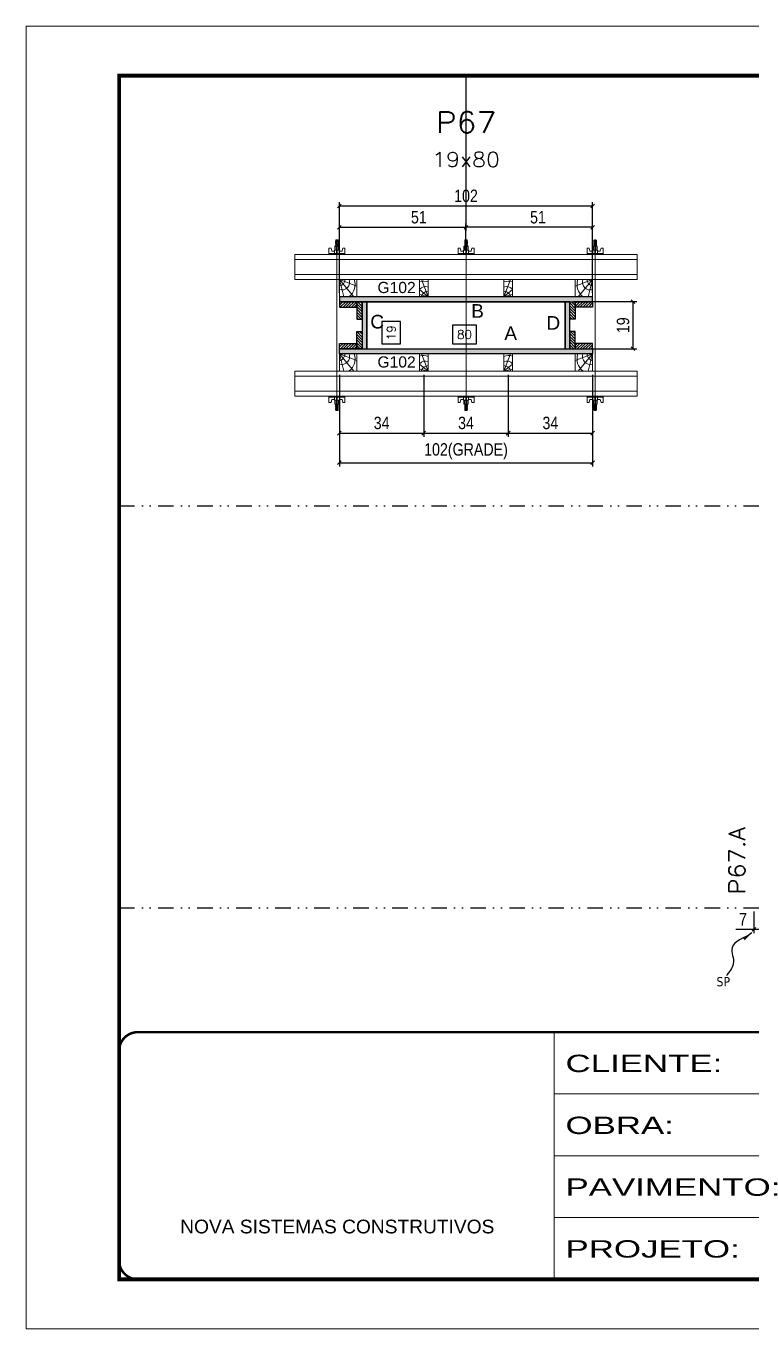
# Model space of a CAD drawing. Extents: x 14400 to 27878, y -21631 to 6985.
# Drawn here: x 14413 to 14998, y -2105 to -1055 of the extents above; entities that cross this region are included whole.
import ezdxf
from ezdxf.enums import TextEntityAlignment as Align

# ---------------------------------------------------------------- set-up
doc = ezdxf.new("R2010")
doc.units = 0
for name, pattern in [('CONTINUO', [0]), ('DASHED', [0.75, 0.5, -0.25]), ('DIVIDE2', [0.625, 0.25, -0.125, 0, -0.125, 0, -0.125]), ('HIDDEN', [0.375, 0.25, -0.125])]:
    doc.linetypes.add(name, pattern=pattern)
for name, color, linetype in [('CHAPA', 1, 'Continuous'), ('COTA', 241, 'Continuous'), ('MEIO_PONT', 93, 'Continuous'), ('Nível', 160, 'Continuous'), ('Painéis', 200, 'Continuous'), ('SARRAFO', 251, 'Continuous'), ('texto', 7, 'Continuous'), ('Texto de Titulo', 7, 'Continuous'), ('Texto Qtd Sarr', 242, 'Continuous'), ('TEXTO_GERAL', 7, 'Continuous')]:
    doc.layers.add(name, color=color, linetype=linetype)
for name, color, linetype, lineweight in [('Folhas', 255, 'Continuous', 9), ('Hachura', 251, 'Continuous', 9), ('Madeira', 126, 'Continuous', 18), ('Perfil Metálico', 224, 'Continuous', 18), ('SARRAFO DE PRESSAO', 251, 'DASHED', 9), ('Texto Seção', 7, 'Continuous', 15)]:
    doc.layers.add(name, color=color, linetype=linetype, lineweight=lineweight)
doc.styles.add('ARIAL', font='arial.ttf')
doc.styles.add('COTA TECNICA 2X', font='techl___.ttf', dxfattribs={"height": 10})
doc.styles.add('COTA TECNICA-50', font='techl___.ttf', dxfattribs={"height": 10})
doc.styles.add('REGUA-120', font='ROMANS.shx', dxfattribs={"height": 15})
doc.styles.add('ROMANS', font='romans.shx')
doc.styles.add('SANSSERIF', font='sas_____.pfb')
doc.styles.get("Standard").update_dxf_attribs({"font": 'arial.ttf'})
doc.styles.add('Tecnologia', font='')
doc.styles.get('Tecnologia').set_extended_font_data('Forgotten Futurist')
doc.dimstyles.new('COTA PAINEL-50', dxfattribs={"dimtxt": 10, "dimasz": 3, "dimexe": 3, "dimexo": 3, "dimgap": 3, "dimtad": 1, "dimdec": 1, "dimzin": 12, "dimdsep": 46, "dimtxsty": 'COTA TECNICA-50', "dimblk1": 'OBLIQUE', "dimblk2": 'OBLIQUE', "dimsah": 1, "dimcen": 0.9, "dimclrd": 4, "dimclre": 4, "dimclrt": 240, "dimadec": 1, "dimazin": 3, "dimtfac": 1, "dimtdec": 1, "dimtmove": 0, "dimatfit": 3, "dimfxl": 1, "dimtolj": 1, "dimtzin": 12, "dimarcsym": 0})
doc.dimstyles.new('SECAO PILAR', dxfattribs={"dimtxt": 10, "dimasz": 3, "dimexe": 3, "dimexo": 3, "dimgap": 3, "dimtad": 1, "dimdec": 1, "dimlfac": 0.5, "dimzin": 12, "dimdsep": 46, "dimtxsty": 'COTA TECNICA 2X', "dimblk1": 'OBLIQUE', "dimblk2": 'OBLIQUE', "dimsah": 1, "dimcen": 0.9, "dimclrd": 256, "dimclre": 256, "dimclrt": 256, "dimadec": 1, "dimazin": 3, "dimtfac": 1, "dimtdec": 1, "dimtmove": 0, "dimatfit": 3, "dimfxl": 1, "dimtolj": 1, "dimtzin": 12, "dimarcsym": 0})
doc.dimstyles.new('SECÇÃO 2', dxfattribs={"dimtxt": 7, "dimasz": 6, "dimexe": 0.18, "dimexo": 2, "dimgap": -4, "dimtad": 3, "dimdec": 1, "dimlfac": 0.5, "dimzin": 12, "dimdsep": 46, "dimtxsty": 'ROMANS', "dimblk": 'ARCHTICK', "dimcen": 0.09, "dimse1": 1, "dimse2": 1, "dimsd1": 1, "dimsd2": 1, "dimclrd": 180, "dimclre": 5, "dimclrt": 1, "dimadec": 0, "dimazin": 3, "dimtfac": 1, "dimtdec": 1, "dimtofl": 0, "dimtmove": 0, "dimatfit": 3, "dimldrblk": 'ARCHTICK', "dimfxl": 1, "dimtolj": 1, "dimtzin": 0, "dimarcsym": 0})
doc.dimstyles.get("Standard").update_dxf_attribs({"dimtxt": 0.18, "dimasz": 0.18, "dimexe": 0.18, "dimexo": 0.0625, "dimgap": 0.09, "dimtad": 0, "dimtih": 1, "dimtoh": 1, "dimdec": 4, "dimzin": 0, "dimdsep": 46, "dimtxsty": 'Standard', "dimcen": 0.09, "dimadec": 0, "dimazin": 0, "dimtfac": 1, "dimtdec": 4, "dimtofl": 0, "dimtmove": 0, "dimatfit": 3, "dimfxl": 1, "dimtolj": 1, "dimtzin": 0, "dimarcsym": 0})
pattern_1 = [(225, (5367.0847, -24206.8503), (1.12253202, -1.12253202), [])]
pattern_2 = [(225, (5542.0847, -24206.8503), (1.12253202, -1.12253202), [])]
pattern_3 = [(135, (-8039.7717, 8187.5097), (-1.12253202, -1.12253202), [])]
pattern_4 = [(135, (-8099.7717, 8187.5097), (-1.12253202, -1.12253202), [])]

# ---------------------------------------------------------------- blocks, each defined once
blk = doc.blocks.new('9999999999')
at = {"color": 30, "linetype": 'CONTINUO'}
for p, q in [((98564.6, 34230.2), (98564.6, 34429.4)), ((98564.6, 34379.6), (99584, 34379.6)), ((98564.6, 34329.8), (99488, 34329.8)), ((98564.6, 34280), (99488, 34280))]:
    blk.add_line(p, q, dxfattribs=at)
at = {"color": 30, "linetype": 'CONTINUO', "const_width": 2}
blk.add_lwpolyline([(99584, 34230.2), (99584, 34414.4, 0.414214), (99569, 34429.4), (98229, 34429.4, 0.414214), (98214, 34414.4), (98214, 34245.2, 0.414214), (98229, 34230.2), (99584, 34230.2)], format="xyb", dxfattribs=at)
at = {"layer": 'Folhas'}
blk.add_lwpolyline([(98139, 34190.2), (99624, 34190.2), (99624, 35240.2), (98139, 35240.2)], close=True, dxfattribs=at)
at = {"layer": 'Folhas', "color": 30, "const_width": 3}
blk.add_lwpolyline([(98214, 34230.2), (99584, 34230.2), (99584, 35200.2), (98214, 35200.2)], close=True, dxfattribs=at)
at = {"color": 7, "linetype": 'Continuous', "ltscale": 5, "style": 'ARIAL'}
blk.add_text('NOVA SISTEMAS CONSTRUTIVOS', height=11.059, dxfattribs=at).set_placement((98263.2, 34267.2))
at = {"layer": 'Folhas', "color": 7, "style": 'Tecnologia', "width": 1.5}
for s, p in [('CLIENTE:', (98573.7, 34397.2)), ('OBRA:', (98573.7, 34347.3)), ('PAVIMENTO:', (98573.7, 34297.5)), ('PROJETO:', (98573.7, 34247.7))]:
    blk.add_text(s, height=14, dxfattribs=at).set_placement(p)
blk = doc.blocks.new('titulo1')
at = {"layer": 'Defpoints', "color": 252, "linetype": 'HIDDEN', "ltscale": 2}
blk.add_line((0, 0), (0, 125), dxfattribs=at)
at = {"layer": 'Defpoints', "style": 'ROMANS', "oblique": 15}
blk.add_attdef('FOLHA', text='', height=10, dxfattribs=at).set_placement((0, 15.6), align=Align.MIDDLE_CENTER)
at = {"layer": 'Texto Qtd Sarr', "color": 3, "style": 'ROMANS', "oblique": 15}
for tag, height, p in [('TITULO', 17, (0, 71.4)), ('SEÇÃO', 12, (0, 41.5))]:
    blk.add_attdef(tag, text='', height=height, dxfattribs=at).set_placement(p, align=Align.MIDDLE_CENTER)
blk = doc.blocks.new('*D1200')
at = {"layer": 'COTA', "color": 180, "lineweight": -2, "transparency": 16777216}
for p, q in [((14776.5, -1296.4), (14757.1, -1296.4)), ((14757.1, -1296.4), (14757.1, -1311.4)), ((14776.5, -1311.4), (14776.5, -1296.4)), ((14757.1, -1311.4), (14776.5, -1311.4))]:
    blk.add_line(p, q, dxfattribs=at)
at = {"layer": 'Defpoints', "color": 0, "transparency": 16777216}
for p in [(14688, -1315.4), (14848, -1315.4), (14848, -1315.4)]:
    blk.add_point(p, dxfattribs=at)
at = {"layer": 'COTA', "color": 1, "transparency": 16777216, "insert": (14766.8, -1303.9), "char_height": 7, "attachment_point": 5, "style": 'ROMANS'}
blk.add_mtext('\\A1;80', dxfattribs=at)
blk = doc.blocks.new('_ArchTick')
at = {"color": 0, "linetype": 'ByBlock', "const_width": 0.15}
blk.add_lwpolyline([(-0.5, -0.5), (0.5, 0.5)], dxfattribs=at)
blk = doc.blocks.new('*D1201')
at = {"layer": 'COTA', "color": 180, "lineweight": -2, "transparency": 16777216}
for p, q in [((14715.3, -1293.5), (14700.3, -1293.5)), ((14700.3, -1293.5), (14700.3, -1311.5)), ((14715.3, -1311.5), (14715.3, -1293.5)), ((14700.3, -1311.5), (14715.3, -1311.5))]:
    blk.add_line(p, q, dxfattribs=at)
at = {"layer": 'Defpoints', "color": 0, "transparency": 16777216}
for p in [(14688, -1277.4), (14719.3, -1277.4), (14688, -1315.4)]:
    blk.add_point(p, dxfattribs=at)
at = {"layer": 'COTA', "color": 1, "transparency": 16777216, "insert": (14707.8, -1302.5), "char_height": 7, "attachment_point": 5, "rotation": 90, "style": 'ROMANS'}
blk.add_mtext('\\A1;19', dxfattribs=at)
blk = doc.blocks.new('_Oblique')
at = {"color": 0, "linetype": 'ByBlock', "lineweight": -2}
blk.add_line((-0.5, -0.5), (0.5, 0.5), dxfattribs=at)
blk = doc.blocks.new('*D1219')
at = {"layer": 'COTA', "lineweight": -2, "transparency": 16777216}
for p, q in [((14854.6, -1277.4), (14905.7, -1277.4)), ((14902.7, -1315.4), (14902.7, -1277.4)), ((14854.6, -1315.4), (14905.7, -1315.4))]:
    blk.add_line(p, q, dxfattribs=at)
at = {"layer": 'Defpoints', "color": 0, "transparency": 16777216}
for p in [(14851.6, -1277.4), (14902.7, -1277.4), (14851.6, -1315.4)]:
    blk.add_point(p, dxfattribs=at)
at = {"layer": 'COTA', "lineweight": -2, "transparency": 16777216, "xscale": 3, "yscale": 3, "zscale": 3}
for p, rotation in [((14902.7, -1277.4), 90), ((14902.7, -1315.4), 270)]:
    blk.add_blockref('_Oblique', p, dxfattribs=dict(at, rotation=rotation))
at = {"layer": 'COTA', "transparency": 16777216, "insert": (14894.6, -1296.4), "char_height": 10, "attachment_point": 5, "rotation": 90, "style": 'COTA TECNICA 2X'}
blk.add_mtext('\\A1;19', dxfattribs=at)
blk = doc.blocks.new('*D1202')
at = {"layer": 'COTA', "lineweight": -2, "transparency": 16777216}
for p, q in [((14666, -1336.4), (14666, -1410.2)), ((14870, -1336.4), (14870, -1410.2)), ((14666, -1407.2), (14870, -1407.2))]:
    blk.add_line(p, q, dxfattribs=at)
at = {"layer": 'Defpoints', "color": 0, "transparency": 16777216}
for p in [(14666, -1333.4), (14870, -1333.4), (14870, -1407.2)]:
    blk.add_point(p, dxfattribs=at)
at = {"layer": 'COTA', "lineweight": -2, "transparency": 16777216, "xscale": 3, "yscale": 3, "zscale": 3, "rotation": 180}
blk.add_blockref('_Oblique', (14666, -1407.2), dxfattribs=at)
at = {"layer": 'COTA', "lineweight": -2, "transparency": 16777216, "xscale": 3, "yscale": 3, "zscale": 3}
blk.add_blockref('_Oblique', (14870, -1407.2), dxfattribs=at)
at = {"layer": 'COTA', "transparency": 16777216, "insert": (14768, -1398), "char_height": 10, "attachment_point": 5, "style": 'COTA TECNICA 2X'}
blk.add_mtext('\\A1;102(GRADE)', dxfattribs=at)
blk = doc.blocks.new('*D1203')
at = {"layer": 'COTA', "lineweight": -2, "transparency": 16777216}
for p, q in [((14802, -1336.4), (14802, -1386.4)), ((14870, -1336.4), (14870, -1386.4)), ((14802, -1383.4), (14870, -1383.4))]:
    blk.add_line(p, q, dxfattribs=at)
at = {"layer": 'Defpoints', "color": 0, "transparency": 16777216}
for p in [(14802, -1333.4), (14870, -1333.4), (14870, -1383.4)]:
    blk.add_point(p, dxfattribs=at)
at = {"layer": 'COTA', "lineweight": -2, "transparency": 16777216, "xscale": 3, "yscale": 3, "zscale": 3, "rotation": 180}
blk.add_blockref('_Oblique', (14802, -1383.4), dxfattribs=at)
at = {"layer": 'COTA', "lineweight": -2, "transparency": 16777216, "xscale": 3, "yscale": 3, "zscale": 3}
blk.add_blockref('_Oblique', (14870, -1383.4), dxfattribs=at)
at = {"layer": 'COTA', "transparency": 16777216, "insert": (14836, -1375.2), "char_height": 10, "attachment_point": 5, "style": 'COTA TECNICA 2X'}
blk.add_mtext('\\A1;34', dxfattribs=at)
blk = doc.blocks.new('*D1204')
at = {"layer": 'COTA', "lineweight": -2, "transparency": 16777216}
for p, q in [((14666, -1336.4), (14666, -1386.4)), ((14734, -1336.4), (14734, -1386.4)), ((14666, -1383.4), (14734, -1383.4))]:
    blk.add_line(p, q, dxfattribs=at)
at = {"layer": 'Defpoints', "color": 0, "transparency": 16777216}
for p in [(14666, -1333.4), (14734, -1333.4), (14734, -1383.4)]:
    blk.add_point(p, dxfattribs=at)
at = {"layer": 'COTA', "lineweight": -2, "transparency": 16777216, "xscale": 3, "yscale": 3, "zscale": 3, "rotation": 180}
blk.add_blockref('_Oblique', (14666, -1383.4), dxfattribs=at)
at = {"layer": 'COTA', "lineweight": -2, "transparency": 16777216, "xscale": 3, "yscale": 3, "zscale": 3}
blk.add_blockref('_Oblique', (14734, -1383.4), dxfattribs=at)
at = {"layer": 'COTA', "transparency": 16777216, "insert": (14700, -1375.2), "char_height": 10, "attachment_point": 5, "style": 'COTA TECNICA 2X'}
blk.add_mtext('\\A1;34', dxfattribs=at)
blk = doc.blocks.new('*D1205')
at = {"layer": 'COTA', "lineweight": -2, "transparency": 16777216}
for p, q in [((14734, -1336.4), (14734, -1386.4)), ((14802, -1336.4), (14802, -1386.4)), ((14734, -1383.4), (14802, -1383.4))]:
    blk.add_line(p, q, dxfattribs=at)
at = {"layer": 'Defpoints', "color": 0, "transparency": 16777216}
for p in [(14734, -1333.4), (14802, -1333.4), (14802, -1383.4)]:
    blk.add_point(p, dxfattribs=at)
at = {"layer": 'COTA', "lineweight": -2, "transparency": 16777216, "xscale": 3, "yscale": 3, "zscale": 3, "rotation": 180}
blk.add_blockref('_Oblique', (14734, -1383.4), dxfattribs=at)
at = {"layer": 'COTA', "lineweight": -2, "transparency": 16777216, "xscale": 3, "yscale": 3, "zscale": 3}
blk.add_blockref('_Oblique', (14802, -1383.4), dxfattribs=at)
at = {"layer": 'COTA', "transparency": 16777216, "insert": (14768, -1375.2), "char_height": 10, "attachment_point": 5, "style": 'COTA TECNICA 2X'}
blk.add_mtext('\\A1;34', dxfattribs=at)
blk = doc.blocks.new('*D1206')
at = {"layer": 'COTA', "lineweight": -2, "transparency": 16777216}
for p, q in [((14666, -1270.4), (14666, -1197.3)), ((14666, -1200.3), (14870, -1200.3)), ((14870, -1270.4), (14870, -1197.3))]:
    blk.add_line(p, q, dxfattribs=at)
at = {"layer": 'Defpoints', "color": 0, "transparency": 16777216}
for p in [(14870, -1200.3), (14666, -1273.4), (14870, -1273.4)]:
    blk.add_point(p, dxfattribs=at)
at = {"layer": 'COTA', "lineweight": -2, "transparency": 16777216, "xscale": 3, "yscale": 3, "zscale": 3, "rotation": 180}
blk.add_blockref('_Oblique', (14666, -1200.3), dxfattribs=at)
at = {"layer": 'COTA', "lineweight": -2, "transparency": 16777216, "xscale": 3, "yscale": 3, "zscale": 3}
blk.add_blockref('_Oblique', (14870, -1200.3), dxfattribs=at)
at = {"layer": 'COTA', "transparency": 16777216, "insert": (14768, -1192.2), "char_height": 10, "attachment_point": 5, "style": 'COTA TECNICA 2X'}
blk.add_mtext('\\A1;102', dxfattribs=at)
blk = doc.blocks.new('*D1207')
at = {"layer": 'COTA', "lineweight": -2, "transparency": 16777216}
for p, q in [((14666, -1236.4), (14666, -1214.5)), ((14666, -1217.5), (14768, -1217.5)), ((14768, -1236.4), (14768, -1214.5))]:
    blk.add_line(p, q, dxfattribs=at)
at = {"layer": 'Defpoints', "color": 0, "transparency": 16777216}
for p in [(14768, -1217.5), (14666, -1239.4), (14768, -1239.4)]:
    blk.add_point(p, dxfattribs=at)
at = {"layer": 'COTA', "lineweight": -2, "transparency": 16777216, "xscale": 3, "yscale": 3, "zscale": 3, "rotation": 180}
blk.add_blockref('_Oblique', (14666, -1217.5), dxfattribs=at)
at = {"layer": 'COTA', "lineweight": -2, "transparency": 16777216, "xscale": 3, "yscale": 3, "zscale": 3}
blk.add_blockref('_Oblique', (14768, -1217.5), dxfattribs=at)
at = {"layer": 'COTA', "transparency": 16777216, "insert": (14730, -1209.4), "char_height": 10, "attachment_point": 5, "style": 'COTA TECNICA 2X'}
blk.add_mtext('\\A1;51', dxfattribs=at)
blk = doc.blocks.new('*D1208')
at = {"layer": 'COTA', "lineweight": -2, "transparency": 16777216}
for p, q in [((14768, -1236.4), (14768, -1214.5)), ((14870, -1217.5), (14768, -1217.5)), ((14870, -1236.4), (14870, -1214.5))]:
    blk.add_line(p, q, dxfattribs=at)
at = {"layer": 'Defpoints', "color": 0, "transparency": 16777216}
for p in [(14768, -1217.5), (14768, -1239.4), (14870, -1239.4)]:
    blk.add_point(p, dxfattribs=at)
at = {"layer": 'COTA', "lineweight": -2, "transparency": 16777216, "xscale": 3, "yscale": 3, "zscale": 3, "rotation": 180}
blk.add_blockref('_Oblique', (14768, -1217.5), dxfattribs=at)
at = {"layer": 'COTA', "lineweight": -2, "transparency": 16777216, "xscale": 3, "yscale": 3, "zscale": 3}
blk.add_blockref('_Oblique', (14870, -1217.5), dxfattribs=at)
at = {"layer": 'COTA', "transparency": 16777216, "insert": (14826, -1209.4), "char_height": 10, "attachment_point": 5, "style": 'COTA TECNICA 2X'}
blk.add_mtext('\\A1;51', dxfattribs=at)
blk = doc.blocks.new('C')
at = {"layer": 'Hachura', "color": 0}
for p, q in [((0, 3.22), (0, -3.22)), ((0.45, 3.22), (0, 3.22)), ((0.46, 3.16), (0, 3.16)), ((0.46, 3.05), (0, 3.05)), ((0.46, 2.88), (0, 2.88)), ((0, 2.75), (0, -1.16)), ((0.46, 2.65), (0, 2.65)), ((0.46, 2.23), (0, 2.23)), ((0.46, 1.51), (0, 1.51)), ((0.39, 0.49), (0.17, 0.49)), ((0.45, -3.23), (0.45, 3.22)), ((0.45, 3.22), (2.58, 3.22)), ((1.74, 0.97), (0.45, 0.97)), ((1.45, 0.1), (0.45, 0.1)), ((1.35, 1.94), (1.35, 0.96)), ((2.58, 2.39), (1.47, 2.09)), ((1.74, -0.97), (1.74, 0.97)), ((1.74, 0.97), (1.74, 0.84)), ((1.74, 0.97), (1.74, 0.84)), ((1.74, 0.84), (3.35, 0.84)), ((3.35, 0.45), (1.74, 0.45)), ((2.58, 3.22), (2.58, 2.39)), ((3.32, 0.84), (3.32, -0.84)), ((3.35, 0.84), (3.35, -0.84)), ((3.68, 0.45), (3.35, 0.45)), ((3.84, -0.52), (3.35, 0.45)), ((3.35, 0.06), (3.67, -0.57)), ((3.68, 0.45), (4.16, -0.52)), ((3.72, 0.5), (4.25, -0.57)), ((4.37, -0.55), (3.83, 0.53)), ((4.15, 0.45), (3.93, 0.45)), ((4.42, -0.52), (3.93, 0.45)), ((4.15, 0.45), (4.26, 0.45)), ((4.26, 0.45), (4.74, -0.52)), ((4.3, 0.5), (4.83, -0.57)), ((4.95, -0.55), (4.41, 0.53)), ((4.51, 0.45), (4.84, 0.45)), ((5, -0.52), (4.51, 0.45)), ((4.84, 0.45), (5.32, -0.52)), ((4.88, 0.5), (5.41, -0.57)), ((5.53, -0.55), (4.99, 0.53)), ((5.58, -0.52), (5.09, 0.45)), ((5.42, 0.45), (5.09, 0.45)), ((5.58, -0.52), (5.09, 0.45)), ((5.42, 0.45), (5.74, -0.19)), ((5.46, 0.5), (5.74, -0.07)), ((5.74, 0.19), (5.57, 0.53)), ((5.74, 0.32), (5.68, 0.45)), ((5.68, 0.45), (5.74, 0.45)), ((5.74, 0.45), (5.9, 0.29)), ((5.74, 0.45), (5.74, -0.52)), ((5.9, -0.36), (5.9, 0.29)), ((0.45, 0), (0, 0)), ((0.46, -1.52), (0, -1.52)), ((0.46, -2.23), (0, -2.23)), ((0.46, -2.65), (0, -2.65)), ((0.46, -2.88), (0, -2.88)), ((0.46, -3.05), (0, -3.05)), ((0.46, -3.16), (0, -3.16)), ((0, -3.22), (2.57, -3.22)), ((0.08, -0.48), (0.29, -0.48)), ((0.29, -0.48), (0.4, -0.48)), ((0.45, 0), (0.45, -0.97)), ((0.45, -0.16), (1.45, -0.16)), ((0.45, -0.65), (0.45, -0.32)), ((0.45, -3.23), (0.45, -0.65)), ((0.45, -0.97), (1.74, -0.97)), ((1.35, -1.94), (1.35, -0.97)), ((2.58, -2.39), (1.47, -2.1)), ((3.35, -0.32), (1.74, -0.32)), ((3.35, -0.84), (1.74, -0.84)), ((2.58, -3.23), (2.58, -2.39)), ((3.35, -0.07), (3.58, -0.52)), ((3.35, -0.52), (3.58, -0.52)), ((3.84, -0.52), (4.16, -0.52)), ((4.42, -0.52), (4.74, -0.52)), ((4.63, -0.52), (4.74, -0.52)), ((5, -0.52), (5.32, -0.52)), ((5.58, -0.52), (5.74, -0.52)), ((5.74, -0.52), (5.9, -0.36)), ((5.74, -0.52), (5.74, -0.52))]:
    blk.add_line(p, q, dxfattribs=at)
for centre, radius, start, end in [((1.52, 1.94), 0.161, 104.7436, 180), ((1.44, -0.03), 0.129, 272.695, 87.305), ((3.81, 0.39), 0.143, 25.5688, 154.4312), ((4.39, 0.39), 0.143, 25.5688, 154.4312), ((4.97, 0.39), 0.143, 25.5688, 154.4312), ((5.55, 0.39), 0.143, 25.5688, 154.4312), ((0.17, -0.37), 0.174, 221.744, 317.8592), ((1.52, -1.94), 0.161, 180, 255.2564), ((3.71, -0.4), 0.174, 222.1408, 318.256), ((4.29, -0.4), 0.174, 222.1408, 318.256), ((4.87, -0.4), 0.174, 222.1408, 318.256), ((5.45, -0.4), 0.174, 222.1408, 318.256), ((5.61, -0.4), 0.174, 317.8592, 318.256)]:
    blk.add_arc(centre, radius, start, end, dxfattribs=at)
blk = doc.blocks.new('PONTALETE')
at = {"layer": 'Madeira'}
for q in [(2.71, 7), (7, 5.76), (7, 1.74)]:
    blk.add_line((0, 0), q, dxfattribs=at)
blk.add_lwpolyline([(0, 0), (7, 0), (7, 7), (0, 7)], close=True, dxfattribs=at)
for centre, radius, start, end in [((2.04, 0.06), 6.23, 37.2818, 109.0913), ((1.09, 0.9), 3.19, 343.603, 109.9847), ((-0.21, -0.78), 3.09, 14.6322, 86.0383)]:
    blk.add_arc(centre, radius, start, end, dxfattribs=at)
blk = doc.blocks.new('MEIO PONTALETE')
at = {"layer": 'Madeira'}
for q in [(2.71, 7), (3.5, 2.88), (3.5, 0.87)]:
    blk.add_line((0, 0), q, dxfattribs=at)
blk.add_lwpolyline([(0, 0), (3.5, 0), (3.5, 7), (0, 7)], close=True, dxfattribs=at)
for centre, radius, start, end in [((2.04, 0.06), 6.23, 76.4499, 109.0913), ((1.09, 0.9), 3.19, 40.9063, 109.9847), ((-0.21, -0.78), 3.09, 14.6322, 86.0383)]:
    blk.add_arc(centre, radius, start, end, dxfattribs=at)
blk = doc.blocks.new('*D1186')
at = {"layer": 'COTA', "color": 4, "lineweight": -2, "transparency": 16777216}
for p, q in [((15000.1, -1769), (15000.1, -1786.3)), ((15007.1, -1767), (15007.1, -1786.3)), ((15000.1, -1783.3), (14985.4, -1783.3)), ((15007.1, -1783.3), (15000.1, -1783.3))]:
    blk.add_line(p, q, dxfattribs=at)
at = {"layer": 'Defpoints', "color": 0, "transparency": 16777216}
for p in [(15000.1, -1766), (15007.1, -1764), (15000.1, -1783.3)]:
    blk.add_point(p, dxfattribs=at)
at = {"layer": 'COTA', "color": 4, "lineweight": -2, "transparency": 16777216, "xscale": 3, "yscale": 3, "zscale": 3, "rotation": 180}
blk.add_blockref('_Oblique', (15000.1, -1783.3), dxfattribs=at)
at = {"layer": 'COTA', "color": 4, "lineweight": -2, "transparency": 16777216, "xscale": 3, "yscale": 3, "zscale": 3}
blk.add_blockref('_Oblique', (15007.1, -1783.3), dxfattribs=at)
at = {"layer": 'COTA', "color": 240, "transparency": 16777216, "insert": (14991.2, -1775.2), "char_height": 10, "attachment_point": 5, "style": 'COTA TECNICA-50'}
blk.add_mtext('\\A1;7', dxfattribs=at)

msp = doc.modelspace()

# ---------------------------------------------------------------- hatches: boundary and pattern name
at = {"layer": 'Hachura'}
h = msp.add_hatch(color=256, dxfattribs=at)
h.dxf.hatch_style = 1
h.paths.add_polyline_path([(14870.04, -1277.44), (14870.04, -1273.44), (14666.04, -1273.44), (14666.04, -1277.44)])
h = msp.add_hatch(color=256, dxfattribs=at)
h.dxf.hatch_style = 1
h.paths.add_polyline_path([(14870.04, -1277.44), (14870.04, -1273.44), (14666.04, -1273.44), (14666.04, -1277.44)])
h = msp.add_hatch(dxfattribs=at)
h.set_pattern_fill('ANSI31', color=256, scale=0.5, angle=180, style=0)
h.set_pattern_definition(pattern_2)
h.paths.add_polyline_path([(14680.04, -1277.44), (14680.04, -1281.84), (14666.04, -1281.84), (14666.04, -1277.44)])
h = msp.add_hatch(dxfattribs=at)
h.set_pattern_fill('ANSI31', color=256, scale=0.5, angle=90, style=0)
h.set_pattern_definition(pattern_4)
h.paths.add_polyline_path([(14684.44, -1291.44), (14680.04, -1291.44), (14680.04, -1277.44), (14684.44, -1277.44)])
h = msp.add_hatch(color=256, dxfattribs=at)
h.dxf.hatch_style = 1
h.paths.add_polyline_path([(14684.44, -1315.44), (14688.04, -1315.44), (14688.04, -1277.44), (14684.44, -1277.44)])
h = msp.add_hatch(color=256, dxfattribs=at)
h.dxf.hatch_style = 1
h.paths.add_polyline_path([(14684.44, -1315.44), (14688.04, -1315.44), (14688.04, -1277.44), (14684.44, -1277.44)])
h = msp.add_hatch(color=256, dxfattribs=at)
h.dxf.hatch_style = 1
h.paths.add_polyline_path([(14848.04, -1315.44), (14851.64, -1315.44), (14851.64, -1277.44), (14848.04, -1277.44)])
h = msp.add_hatch(color=256, dxfattribs=at)
h.dxf.hatch_style = 1
h.paths.add_polyline_path([(14848.04, -1315.44), (14851.64, -1315.44), (14851.64, -1277.44), (14848.04, -1277.44)])
h = msp.add_hatch(dxfattribs=at)
h.set_pattern_fill('ANSI31', color=256, scale=0.5, angle=90, style=0)
h.set_pattern_definition(pattern_3)
h.paths.add_polyline_path([(14851.64, -1291.44), (14856.04, -1291.44), (14856.04, -1277.44), (14851.64, -1277.44)])
h = msp.add_hatch(dxfattribs=at)
h.set_pattern_fill('ANSI31', color=256, scale=0.5, angle=180, style=0)
h.set_pattern_definition(pattern_1)
h.paths.add_polyline_path([(14856.04, -1277.44), (14856.04, -1281.84), (14870.04, -1281.84), (14870.04, -1277.44)])
h = msp.add_hatch(dxfattribs=at)
h.set_pattern_fill('ANSI31', color=256, scale=0.5, angle=90, style=0)
h.set_pattern_definition(pattern_4)
h.paths.add_polyline_path([(14684.44, -1301.44), (14680.04, -1301.44), (14680.04, -1315.44), (14684.44, -1315.44)])
h = msp.add_hatch(dxfattribs=at)
h.set_pattern_fill('ANSI31', color=256, scale=0.5, angle=90, style=0)
h.set_pattern_definition(pattern_3)
h.paths.add_polyline_path([(14851.64, -1301.44), (14856.04, -1301.44), (14856.04, -1315.44), (14851.64, -1315.44)])
h = msp.add_hatch(dxfattribs=at)
h.set_pattern_fill('ANSI31', color=256, scale=0.5, angle=180, style=0)
h.set_pattern_definition(pattern_2)
h.paths.add_polyline_path([(14680.04, -1315.44), (14680.04, -1311.04), (14666.04, -1311.04), (14666.04, -1315.44)])
h = msp.add_hatch(dxfattribs=at)
h.set_pattern_fill('ANSI31', color=256, scale=0.5, angle=180, style=0)
h.set_pattern_definition(pattern_1)
h.paths.add_polyline_path([(14856.04, -1315.44), (14856.04, -1311.04), (14870.04, -1311.04), (14870.04, -1315.44)])
h = msp.add_hatch(color=256, dxfattribs=at)
h.dxf.hatch_style = 1
h.paths.add_polyline_path([(14870.04, -1315.44), (14870.04, -1319.44), (14666.04, -1319.44), (14666.04, -1315.44)])
h = msp.add_hatch(color=256, dxfattribs=at)
h.dxf.hatch_style = 1
h.paths.add_polyline_path([(14870.04, -1315.44), (14870.04, -1319.44), (14666.04, -1319.44), (14666.04, -1315.44)])

# ---------------------------------------------------------------- linework, layer by layer
at = {"layer": 'CHAPA'}
for points in [[(14870.04, -1277.44), (14870.04, -1273.44), (14666.04, -1273.44), (14666.04, -1277.44)], [(14870.04, -1277.44), (14870.04, -1273.44), (14666.04, -1273.44), (14666.04, -1277.44)], [(14684.44, -1315.44), (14688.04, -1315.44), (14688.04, -1277.44), (14684.44, -1277.44)], [(14684.44, -1315.44), (14688.04, -1315.44), (14688.04, -1277.44), (14684.44, -1277.44)], [(14848.04, -1315.44), (14851.64, -1315.44), (14851.64, -1277.44), (14848.04, -1277.44)], [(14848.04, -1315.44), (14851.64, -1315.44), (14851.64, -1277.44), (14848.04, -1277.44)], [(14870.04, -1315.44), (14870.04, -1319.44), (14666.04, -1319.44), (14666.04, -1315.44)], [(14870.04, -1315.44), (14870.04, -1319.44), (14666.04, -1319.44), (14666.04, -1315.44)]]:
    msp.add_lwpolyline(points, close=True, dxfattribs=at)
at = {"layer": 'Hachura'}
for p, q in [((14664.04, -1364.24), (14664.03, -1232.44)), ((14768.03, -1364.24), (14768.04, -1232.44)), ((14872.04, -1364.24), (14872.05, -1232.44))]:
    msp.add_line(p, q, dxfattribs=at)
at = {"layer": 'Madeira'}
for points in [[(14870.04, -1273.44), (14870.04, -1259.44), (14666.04, -1259.44), (14666.04, -1273.44)], [(14870.04, -1319.44), (14870.04, -1333.44), (14666.04, -1333.44), (14666.04, -1319.44)]]:
    msp.add_lwpolyline(points, close=True, dxfattribs=at)
at = {"layer": 'Nível', "color": 4, "linetype": 'DIVIDE2', "ltscale": 50}
for p, q in [((14488.47, -1442.02), (15858.47, -1442.02)), ((14488.47, -1766.02), (15858.47, -1766.02))]:
    msp.add_line(p, q, dxfattribs=at)
at = {"layer": 'Painéis'}
msp.add_lwpolyline([(14688.04, -1277.44), (14688.04, -1315.44), (14848.04, -1315.44), (14848.04, -1277.44)], close=True, dxfattribs=at)
at = {"layer": 'Perfil Metálico'}
for points in [[(14906.04, -1239.44), (14906.04, -1259.44), (14630.04, -1259.44), (14630.04, -1239.44)], [(14630.04, -1255.44), (14630.04, -1243.44), (14906.04, -1243.44), (14906.04, -1255.44)], [(14906.04, -1353.44), (14906.04, -1333.44), (14630.04, -1333.44), (14630.04, -1353.44)], [(14630.04, -1337.44), (14630.04, -1349.44), (14906.04, -1349.44), (14906.04, -1337.44)]]:
    msp.add_lwpolyline(points, close=True, dxfattribs=at)
at = {"layer": 'SARRAFO'}
for points in [[(14666.04, -1281.84), (14680.04, -1281.84), (14680.04, -1277.44), (14666.04, -1277.44)], [(14680.04, -1277.44), (14680.04, -1291.44), (14684.44, -1291.44), (14684.44, -1277.44)], [(14856.04, -1277.44), (14856.04, -1291.44), (14851.64, -1291.44), (14851.64, -1277.44)], [(14870.04, -1281.84), (14856.04, -1281.84), (14856.04, -1277.44), (14870.04, -1277.44)], [(14680.04, -1315.44), (14680.04, -1301.44), (14684.44, -1301.44), (14684.44, -1315.44)], [(14856.04, -1315.44), (14856.04, -1301.44), (14851.64, -1301.44), (14851.64, -1315.44)], [(14666.04, -1311.04), (14680.04, -1311.04), (14680.04, -1315.44), (14666.04, -1315.44)], [(14870.04, -1311.04), (14856.04, -1311.04), (14856.04, -1315.44), (14870.04, -1315.44)]]:
    msp.add_lwpolyline(points, close=True, dxfattribs=at)

# ---------------------------------------------------------------- block references
at = {"layer": 'Hachura', "linetype": 'Continuous', "yscale": 2, "zscale": 2}
for p, xscale, rotation in [((14664.04, -1239.44), -2, 270), ((14768.03, -1239.44), 2, 90), ((14872.04, -1239.44), 2, 90), ((14664.04, -1353.44), 2, 269.9999999999999), ((14768.03, -1353.44), -2, 90), ((14872.04, -1353.44), -2, 90)]:
    msp.add_blockref('C', p, dxfattribs=dict(at, xscale=xscale, rotation=rotation))
at = {"layer": 'MEIO_PONT', "yscale": 2, "zscale": 2}
for p, xscale, rotation in [((14666.04, -1259.44), 2, 269.9999999999999), ((14870.04, -1259.44), -2, 90), ((14666.04, -1319.44), 2, 269.9999999999999), ((14870.04, -1319.44), -2, 90)]:
    msp.add_blockref('PONTALETE', p, dxfattribs=dict(at, xscale=xscale, rotation=rotation))
at = {"layer": 'MEIO_PONT', "yscale": 1.999999997962732, "zscale": 1.999999997962732}
for p, xscale in [((14737.54, -1273.44), -1.999999997962732), ((14798.54, -1273.44), 1.999999997962732), ((14737.54, -1333.44), -1.999999997962732), ((14798.54, -1333.44), 1.999999997962732)]:
    msp.add_blockref('MEIO PONTALETE', p, dxfattribs=dict(at, xscale=xscale))
at = {"layer": 'SARRAFO DE PRESSAO', "color": 6, "linetype": 'ByBlock'}
msp.add_blockref('9999999999', (-83725.51, -36295.5), dxfattribs=at)
at = {"layer": 'Texto Seção'}
ref = msp.add_blockref('titulo1', (14768.04, -1220.3), dxfattribs=at)
ref.add_attrib('TITULO', 'P67', dxfattribs={"layer": 'Texto de Titulo', "color": 7, "height": 17, "style": 'ROMANS', "width": 1.1}).set_placement((14768.04, -1132.8), align=Align.MIDDLE_CENTER)
ref.add_attrib('SEÇÃO', '19x80', dxfattribs={"layer": 'Texto de Titulo', "color": 7, "height": 12, "style": 'ROMANS', "width": 1.1}).set_placement((14768.04, -1162.8), align=Align.MIDDLE_CENTER)

# ---------------------------------------------------------------- texts
at = {"layer": 'texto', "color": 0, "insert": (14975.33, -1825.51), "char_height": 7.5, "attachment_point": 5}
msp.add_mtext('{\\fTahoma|b0|i0|c0|p34;\\C4;SP}', dxfattribs=at)
at = {"layer": 'Texto Seção', "style": 'REGUA-120', "width": 1.1}
msp.add_text('P67.A', height=13, rotation=90, dxfattribs=at).set_placement((14992.86, -1755.25))
at = {"layer": 'TEXTO_GERAL', "color": 0, "linetype": 'Continuous', "style": 'SANSSERIF'}
for p in [(14696.68, -1265.99), (14696.68, -1325.99)]:
    msp.add_text('G102', height=9, dxfattribs=at).set_placement(p, align=Align.MIDDLE_LEFT)
at = {"layer": 'TEXTO_GERAL', "style": 'ARIAL'}
for s, p in [('B', (14777.3, -1284.89)), ('C', (14696.43, -1293.54)), ('D', (14838.38, -1294.54)), ('A', (14804.01, -1302.86))]:
    msp.add_text(s, height=11, dxfattribs=at).set_placement(p, align=Align.MIDDLE_CENTER)

# ---------------------------------------------------------------- dimensions: what is measured, and where the dimension line sits
at = {"layer": 'COTA'}
for base, p1, p2, picture, middle in [((14870.04, -1200.34), (14666.04, -1273.44), (14870.04, -1273.44), '*D1206', (14768.04, -1192.23)), ((14734.04, -1383.38), (14666.04, -1333.44), (14734.04, -1333.44), '*D1204', (14700.04, -1375.16)), ((14802.04, -1383.38), (14734.04, -1333.44), (14802.04, -1333.44), '*D1205', (14768.04, -1375.16)), ((14870.04, -1383.38), (14802.04, -1333.44), (14870.04, -1333.44), '*D1203', (14836.04, -1375.16))]:
    dim = msp.add_linear_dim(base=base, p1=p1, p2=p2, dimstyle='SECAO PILAR', dxfattribs=at)
    dim.commit()
    dim.dimension.update_dxf_attribs({"geometry": picture, "text_midpoint": middle})
for base, p1, p2, dimstyle, picture, middle in [((14768.03, -1217.54), (14666.04, -1239.44), (14768.03, -1239.44), 'SECAO PILAR', '*D1207', (14730.03, -1217.54)), ((14848.04, -1315.44), (14688.04, -1315.44), (14848.04, -1315.44), 'SECÇÃO 2', '*D1200', (14766.8, -1315.44))]:
    dim = msp.add_linear_dim(base=base, p1=p1, p2=p2, dimstyle=dimstyle, dxfattribs=at)
    dim.commit()
    dim.dimension.update_dxf_attribs({"geometry": picture, "text_midpoint": middle, "dimtype": 160})
for base, p1, p2, angle, dimstyle, picture, middle in [((14768.03, -1217.54), (14870.04, -1239.44), (14768.03, -1239.44), 180, 'SECAO PILAR', '*D1208', (14826.03, -1217.54)), ((14719.33, -1277.44), (14688.04, -1315.44), (14688.04, -1277.44), 90, 'SECÇÃO 2', '*D1201', (14719.33, -1302.53))]:
    dim = msp.add_linear_dim(base=base, p1=p1, p2=p2, angle=angle, dimstyle=dimstyle, dxfattribs=at)
    dim.commit()
    dim.dimension.update_dxf_attribs({"geometry": picture, "text_midpoint": middle, "dimtype": 160})
for base, p1, p2, angle, dimstyle, picture, middle in [((14902.67, -1277.44), (14851.64, -1315.44), (14851.64, -1277.44), 90, 'SECAO PILAR', '*D1219', (14894.59, -1296.44)), ((15000.11, -1783.26), (15007.11, -1764.02), (15000.11, -1766.02), 180, 'COTA PAINEL-50', '*D1186', (14991.24, -1775.18))]:
    dim = msp.add_linear_dim(base=base, p1=p1, p2=p2, angle=angle, dimstyle=dimstyle, dxfattribs=at)
    dim.commit()
    dim.dimension.update_dxf_attribs({"geometry": picture, "text_midpoint": middle})
dim = msp.add_linear_dim(base=(14870.04, -1407.22), p1=(14666.04, -1333.44), p2=(14870.04, -1333.44), text='<>(GRADE)', dimstyle='SECAO PILAR', dxfattribs=at)
dim.commit()
dim.dimension.update_dxf_attribs({"geometry": '*D1202', "text_midpoint": (14768.04, -1398)})

# ---------------------------------------------------------------- leaders
at = {"layer": 'COTA', "path_type": 1}
msp.add_leader([(14998.28, -1786.2), (14982.49, -1798.03), (14983.42, -1811.04), (14977.86, -1820.82)], dimstyle='Standard', override={"dimasz": 8}, dxfattribs=at)

doc.saveas('drawing.dxf')
